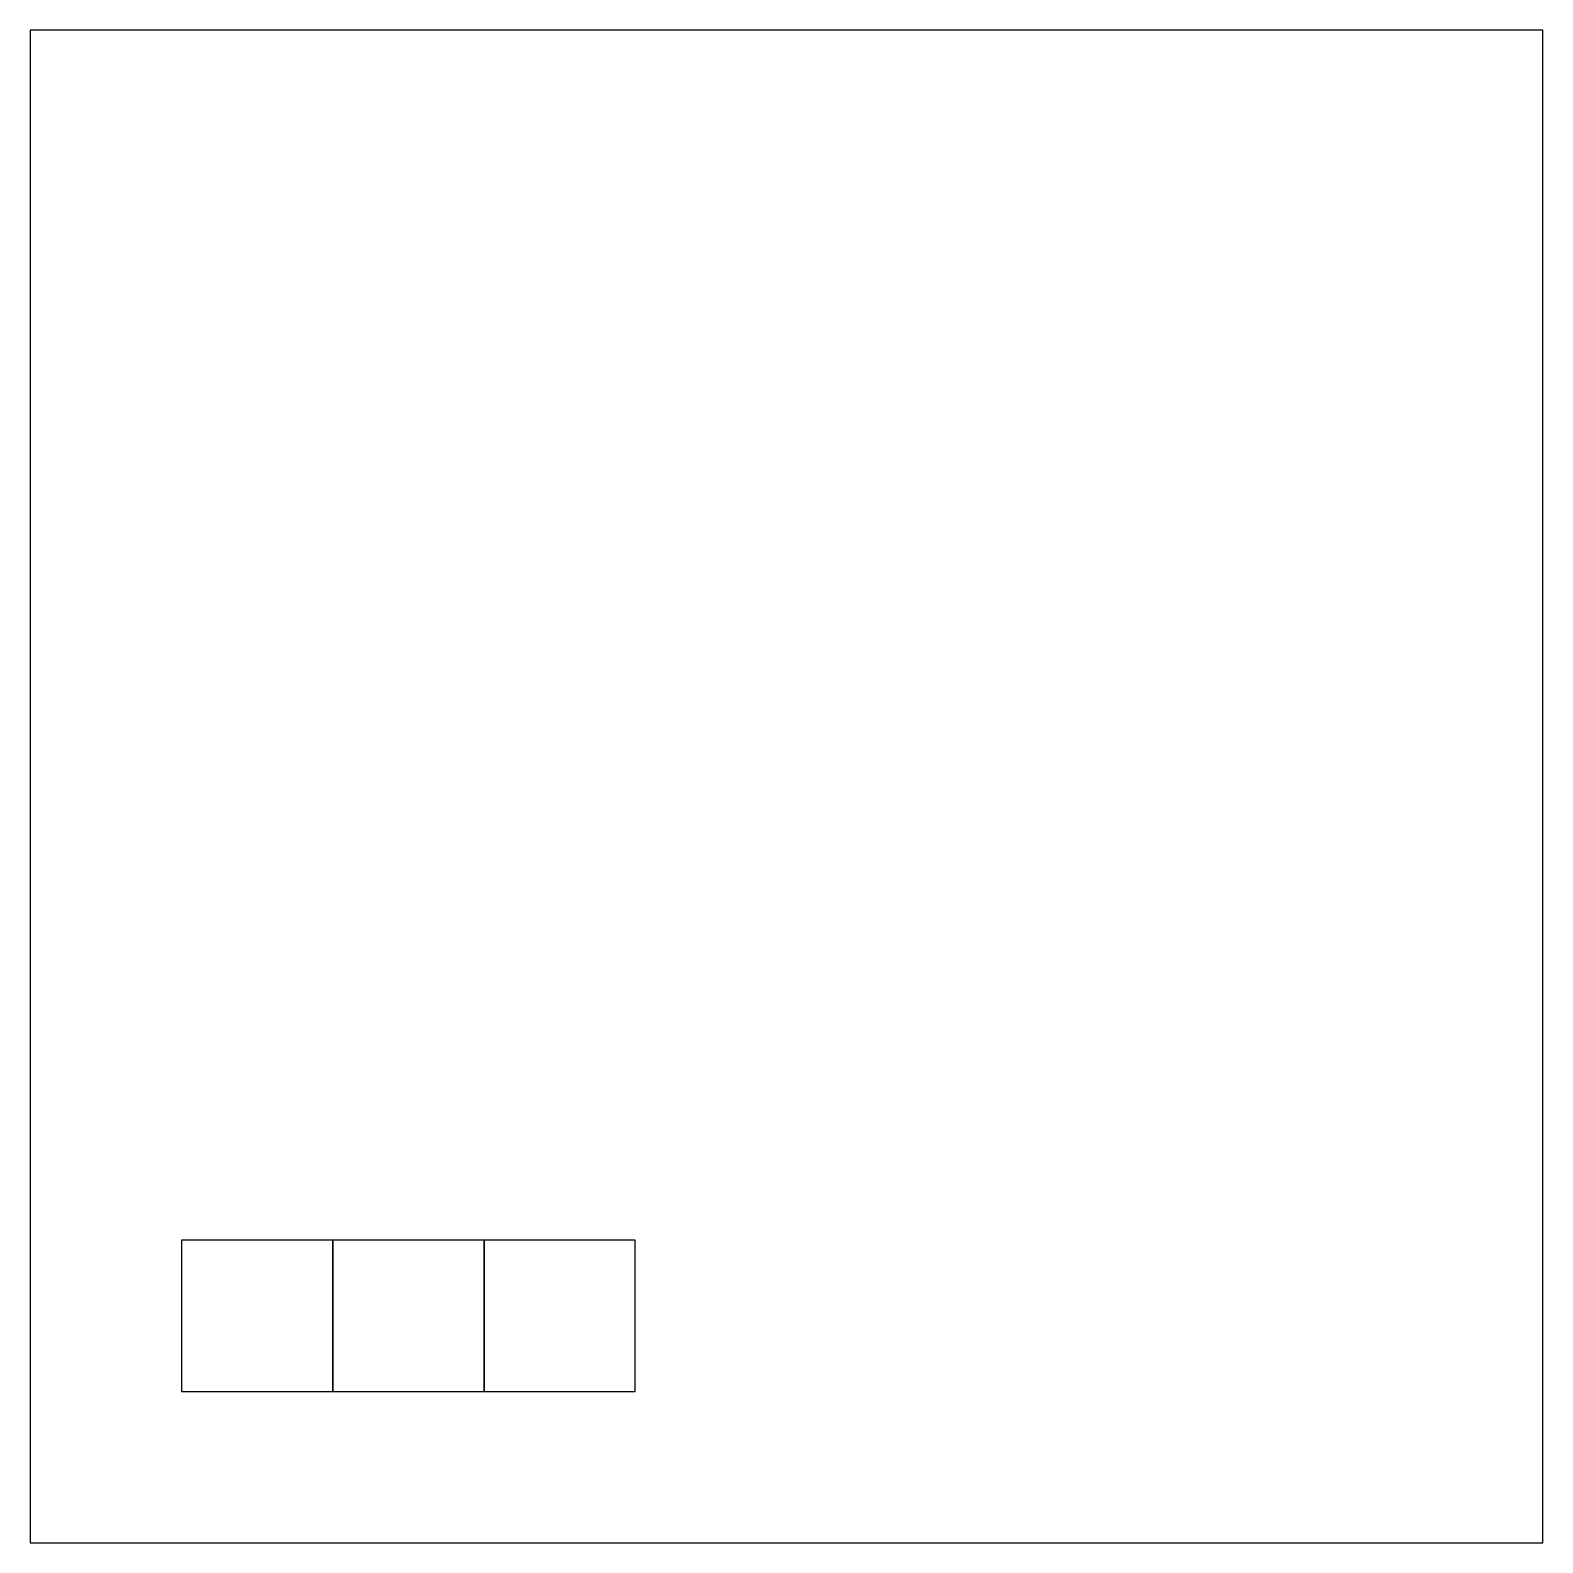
# Model space of a CAD drawing. Header units: millimetres. Extents: x 0 to 50, y 0 to 50.
import ezdxf

# ---------------------------------------------------------------- set-up
doc = ezdxf.new("R2010")
doc.units = ezdxf.units.MM
for name, color, linetype in [('L1_Silicon_P', 7, 'CONTINUOUS'), ('L7_Components', 7, 'CONTINUOUS'), ('L8_Components', 7, 'CONTINUOUS')]:
    doc.layers.add(name, color=color, linetype=linetype)

msp = doc.modelspace()

# ---------------------------------------------------------------- linework, layer by layer
at = {"layer": 'L1_Silicon_P', "color": 8}
msp.add_lwpolyline([(0, 0), (50, 0), (50, 50), (0, 50)], close=True, dxfattribs=at)
at = {"layer": 'L7_Components', "color": 35, "true_color": 0xb87333}
msp.add_lwpolyline([(10, 5), (15, 5), (15, 10), (10, 10)], close=True, dxfattribs=at)
at = {"layer": 'L8_Components', "color": 35, "true_color": 0xb87333}
for points in [[(5, 5), (10, 5), (10, 10), (5, 10)], [(10, 5), (15, 5), (15, 10), (10, 10)], [(15, 5), (20, 5), (20, 10), (15, 10)]]:
    msp.add_lwpolyline(points, close=True, dxfattribs=at)

doc.saveas('drawing.dxf')
